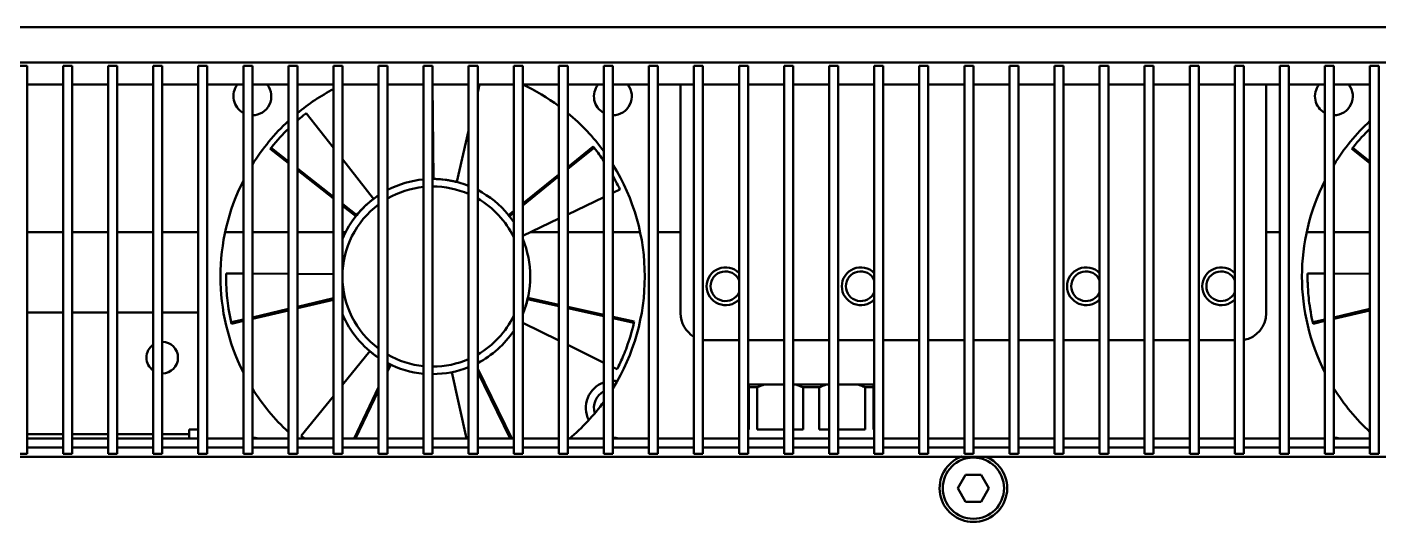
# Model space of a CAD drawing. Header units: millimetres. Extents: x 100 to 5488, y 100 to 4218.
# Drawn here: x 4303 to 4453, y 2043.9 to 2098.9 of the extents above; entities that cross this region are included whole.
import ezdxf

# ---------------------------------------------------------------- set-up
doc = ezdxf.new("R2010")
doc.units = ezdxf.units.MM
doc.header["$LTSCALE"] = 20
doc.layers.add('Visible (ANSI)', color=7, linetype='Continuous', lineweight=50)

msp = doc.modelspace()

# ---------------------------------------------------------------- linework, layer by layer
at = {"layer": 'Visible (ANSI)'}
for p, q in [((3932.002, 2098.881), (4884.002, 2098.881)), ((4883.702, 2094.931), (3932.302, 2094.931)), ((4303.002, 2094.562), (4302.002, 2094.562)), ((4303.002, 2094.562), (4303.002, 2094.556)), ((4303.002, 2094.556), (4303.002, 2088.969)), ((4307.002, 2094.556), (4307.002, 2094.562)), ((4308.002, 2094.562), (4307.002, 2094.562)), ((4307.002, 2088.969), (4307.002, 2094.556)), ((4308.002, 2094.562), (4308.002, 2094.556)), ((4308.002, 2094.556), (4308.002, 2088.969)), ((4312.002, 2094.556), (4312.002, 2094.562)), ((4313.002, 2094.562), (4312.002, 2094.562)), ((4312.002, 2088.969), (4312.002, 2094.556)), ((4313.002, 2094.562), (4313.002, 2094.556)), ((4313.002, 2094.556), (4313.002, 2088.969)), ((4317.002, 2094.556), (4317.002, 2094.562)), ((4318.002, 2094.562), (4317.002, 2094.562)), ((4317.002, 2088.969), (4317.002, 2094.556)), ((4318.002, 2094.562), (4318.002, 2094.556)), ((4318.002, 2094.556), (4318.002, 2088.969)), ((4322.002, 2094.556), (4322.002, 2094.562)), ((4323.002, 2094.562), (4322.002, 2094.562)), ((4322.002, 2088.969), (4322.002, 2094.556)), ((4323.002, 2094.562), (4323.002, 2094.556)), ((4323.002, 2094.556), (4323.002, 2088.969)), ((4327.002, 2094.556), (4327.002, 2094.562)), ((4328.002, 2094.562), (4327.002, 2094.562)), ((4327.002, 2088.969), (4327.002, 2094.556)), ((4328.002, 2094.562), (4328.002, 2094.556)), ((4328.002, 2094.556), (4328.002, 2088.969)), ((4332.002, 2094.556), (4332.002, 2094.562)), ((4333.002, 2094.562), (4332.002, 2094.562)), ((4332.002, 2088.969), (4332.002, 2094.556)), ((4333.002, 2094.562), (4333.002, 2094.556)), ((4333.002, 2094.556), (4333.002, 2088.969)), ((4337.002, 2094.556), (4337.002, 2094.562)), ((4338.002, 2094.562), (4337.002, 2094.562)), ((4337.002, 2088.969), (4337.002, 2094.556)), ((4338.002, 2094.562), (4338.002, 2094.556)), ((4338.002, 2094.556), (4338.002, 2088.969)), ((4342.002, 2094.556), (4342.002, 2094.562)), ((4343.002, 2094.562), (4342.002, 2094.562)), ((4342.002, 2088.969), (4342.002, 2094.556)), ((4343.002, 2094.562), (4343.002, 2094.556)), ((4343.002, 2094.556), (4343.002, 2088.969)), ((4347.002, 2094.556), (4347.002, 2094.562)), ((4348.002, 2094.562), (4347.002, 2094.562)), ((4347.002, 2088.969), (4347.002, 2094.556)), ((4348.002, 2094.562), (4348.002, 2094.556)), ((4348.002, 2094.556), (4348.002, 2088.969)), ((4352.002, 2094.556), (4352.002, 2094.562)), ((4353.002, 2094.562), (4352.002, 2094.562)), ((4352.002, 2088.969), (4352.002, 2094.556)), ((4353.002, 2094.562), (4353.002, 2094.556)), ((4353.002, 2094.556), (4353.002, 2088.969)), ((4357.002, 2094.556), (4357.002, 2094.562)), ((4358.002, 2094.562), (4357.002, 2094.562)), ((4357.002, 2088.969), (4357.002, 2094.556)), ((4358.002, 2094.562), (4358.002, 2094.556)), ((4358.002, 2094.556), (4358.002, 2088.969)), ((4362.002, 2094.556), (4362.002, 2094.562)), ((4363.002, 2094.562), (4362.002, 2094.562)), ((4362.002, 2088.969), (4362.002, 2094.556)), ((4363.002, 2094.562), (4363.002, 2094.556)), ((4363.002, 2094.556), (4363.002, 2088.969)), ((4367.002, 2094.556), (4367.002, 2094.562)), ((4368.002, 2094.562), (4367.002, 2094.562)), ((4367.002, 2088.969), (4367.002, 2094.556)), ((4368.002, 2094.562), (4368.002, 2094.556)), ((4368.002, 2094.556), (4368.002, 2088.969)), ((4372.002, 2094.556), (4372.002, 2094.562)), ((4373.002, 2094.562), (4372.002, 2094.562)), ((4372.002, 2088.969), (4372.002, 2094.556)), ((4373.002, 2094.562), (4373.002, 2094.556)), ((4373.002, 2094.556), (4373.002, 2088.969)), ((4377.002, 2094.556), (4377.002, 2094.562)), ((4378.002, 2094.562), (4377.002, 2094.562)), ((4377.002, 2088.969), (4377.002, 2094.556)), ((4378.002, 2094.562), (4378.002, 2094.556)), ((4378.002, 2094.556), (4378.002, 2088.969)), ((4382.002, 2094.556), (4382.002, 2094.562)), ((4383.002, 2094.562), (4382.002, 2094.562)), ((4382.002, 2088.969), (4382.002, 2094.556)), ((4383.002, 2094.562), (4383.002, 2094.556)), ((4383.002, 2094.556), (4383.002, 2088.969)), ((4387.002, 2094.556), (4387.002, 2094.562)), ((4388.002, 2094.562), (4387.002, 2094.562)), ((4387.002, 2088.969), (4387.002, 2094.556)), ((4388.002, 2094.562), (4388.002, 2094.556)), ((4388.002, 2094.556), (4388.002, 2088.969)), ((4392.002, 2094.556), (4392.002, 2094.562)), ((4393.002, 2094.562), (4392.002, 2094.562)), ((4392.002, 2088.969), (4392.002, 2094.556)), ((4393.002, 2094.562), (4393.002, 2094.556)), ((4393.002, 2094.556), (4393.002, 2088.969)), ((4397.002, 2094.556), (4397.002, 2094.562)), ((4398.002, 2094.562), (4397.002, 2094.562)), ((4397.002, 2088.969), (4397.002, 2094.556)), ((4398.002, 2094.562), (4398.002, 2094.556)), ((4398.002, 2094.556), (4398.002, 2088.969)), ((4402.002, 2094.556), (4402.002, 2094.562)), ((4403.002, 2094.562), (4402.002, 2094.562)), ((4402.002, 2088.969), (4402.002, 2094.556)), ((4403.002, 2094.562), (4403.002, 2094.556)), ((4403.002, 2094.556), (4403.002, 2088.969)), ((4407.002, 2094.556), (4407.002, 2094.562)), ((4408.002, 2094.562), (4407.002, 2094.562)), ((4407.002, 2088.969), (4407.002, 2094.556)), ((4408.002, 2094.562), (4408.002, 2094.556)), ((4408.002, 2094.556), (4408.002, 2088.969)), ((4412.002, 2094.556), (4412.002, 2094.562)), ((4413.002, 2094.562), (4412.002, 2094.562)), ((4412.002, 2088.969), (4412.002, 2094.556)), ((4413.002, 2094.562), (4413.002, 2094.556)), ((4413.002, 2094.556), (4413.002, 2088.969)), ((4417.002, 2094.556), (4417.002, 2094.562)), ((4418.002, 2094.562), (4417.002, 2094.562)), ((4417.002, 2088.969), (4417.002, 2094.556)), ((4418.002, 2094.562), (4418.002, 2094.556)), ((4418.002, 2094.556), (4418.002, 2088.969)), ((4422.002, 2094.556), (4422.002, 2094.562)), ((4423.002, 2094.562), (4422.002, 2094.562)), ((4422.002, 2088.969), (4422.002, 2094.556)), ((4423.002, 2094.562), (4423.002, 2094.556)), ((4423.002, 2094.556), (4423.002, 2088.969)), ((4427.002, 2094.556), (4427.002, 2094.562)), ((4428.002, 2094.562), (4427.002, 2094.562)), ((4427.002, 2088.969), (4427.002, 2094.556)), ((4428.002, 2094.562), (4428.002, 2094.556)), ((4428.002, 2094.556), (4428.002, 2088.969)), ((4432.002, 2094.556), (4432.002, 2094.562)), ((4433.002, 2094.562), (4432.002, 2094.562)), ((4432.002, 2088.969), (4432.002, 2094.556)), ((4433.002, 2094.562), (4433.002, 2094.556)), ((4433.002, 2094.556), (4433.002, 2088.969)), ((4437.002, 2094.556), (4437.002, 2094.562)), ((4438.002, 2094.562), (4437.002, 2094.562)), ((4437.002, 2088.969), (4437.002, 2094.556)), ((4438.002, 2094.562), (4438.002, 2094.556)), ((4438.002, 2094.556), (4438.002, 2088.969)), ((4442.002, 2094.556), (4442.002, 2094.562)), ((4443.002, 2094.562), (4442.002, 2094.562)), ((4442.002, 2088.969), (4442.002, 2094.556)), ((4443.002, 2094.562), (4443.002, 2094.556)), ((4443.002, 2094.556), (4443.002, 2088.969)), ((4447.002, 2094.556), (4447.002, 2094.562)), ((4448.002, 2094.562), (4447.002, 2094.562)), ((4447.002, 2088.969), (4447.002, 2094.556)), ((4448.002, 2094.562), (4448.002, 2094.556)), ((4448.002, 2094.556), (4448.002, 2088.969)), ((4452.002, 2094.556), (4452.002, 2094.562)), ((4453.002, 2094.562), (4452.002, 2094.562)), ((4452.002, 2088.969), (4452.002, 2094.556)), ((4453.002, 2094.562), (4453.002, 2094.556)), ((4453.002, 2094.556), (4453.002, 2088.969)), ((4303.002, 2092.486), (4307.002, 2092.486)), ((4308.002, 2092.486), (4312.002, 2092.486)), ((4313.002, 2092.486), (4317.002, 2092.486)), ((4318.002, 2092.486), (4322.002, 2092.486)), ((4323.002, 2092.486), (4327.002, 2092.486)), ((4328.002, 2092.486), (4332.002, 2092.486)), ((4333.002, 2092.486), (4337.002, 2092.486)), ((4338.002, 2092.486), (4342.002, 2092.486)), ((4343.002, 2092.486), (4347.002, 2092.486)), ((4348.002, 2092.486), (4352.002, 2092.486)), ((4348.083, 2082.015), (4348.008, 2092.486)), ((4353.199, 2092.486), (4353.002, 2091.646)), ((4353.002, 2092.486), (4357.002, 2092.486)), ((4358.002, 2092.486), (4362.002, 2092.486)), ((4363.002, 2092.486), (4367.002, 2092.486)), ((4368.002, 2092.486), (4372.002, 2092.486)), ((4373.002, 2092.486), (4377.002, 2092.486)), ((4375.502, 2092.486), (4375.502, 2078.37)), ((4378.002, 2092.486), (4382.002, 2092.486)), ((4383.002, 2092.486), (4387.002, 2092.486)), ((4388.002, 2092.486), (4392.002, 2092.486)), ((4393.002, 2092.486), (4397.002, 2092.486)), ((4398.002, 2092.486), (4402.002, 2092.486)), ((4403.002, 2092.486), (4407.002, 2092.486)), ((4408.002, 2092.486), (4412.002, 2092.486)), ((4413.002, 2092.486), (4417.002, 2092.486)), ((4418.002, 2092.486), (4422.002, 2092.486)), ((4423.002, 2092.486), (4427.002, 2092.486)), ((4428.002, 2092.486), (4432.002, 2092.486)), ((4433.002, 2092.486), (4437.002, 2092.486)), ((4438.002, 2092.486), (4442.002, 2092.486)), ((4440.502, 2078.37), (4440.502, 2092.486)), ((4443.002, 2092.486), (4447.002, 2092.486)), ((4448.002, 2092.486), (4452.002, 2092.486)), ((4303.002, 2051.716), (4303.002, 2088.969)), ((4307.002, 2088.969), (4307.002, 2051.716)), ((4308.002, 2051.716), (4308.002, 2088.969)), ((4312.002, 2088.969), (4312.002, 2051.716)), ((4313.002, 2051.716), (4313.002, 2088.969)), ((4317.002, 2088.969), (4317.002, 2051.716)), ((4318.002, 2051.716), (4318.002, 2088.969)), ((4322.002, 2088.969), (4322.002, 2051.716)), ((4323.002, 2051.716), (4323.002, 2088.969)), ((4327.002, 2088.969), (4327.002, 2051.716)), ((4328.002, 2051.716), (4328.002, 2088.969)), ((4332.002, 2088.969), (4332.002, 2051.716)), ((4333.002, 2051.716), (4333.002, 2088.969)), ((4333.748, 2089.126), (4333.757, 2089.133)), ((4333.749, 2089.126), (4333.757, 2089.133)), ((4333.982, 2089.31), (4337.002, 2085.477)), ((4337.002, 2088.969), (4337.002, 2051.716)), ((4338.002, 2051.716), (4338.002, 2088.969)), ((4342.002, 2088.969), (4342.002, 2051.716)), ((4343.002, 2051.716), (4343.002, 2088.969)), ((4347.002, 2088.969), (4347.002, 2051.716)), ((4348.002, 2051.716), (4348.002, 2088.969)), ((4352.002, 2088.969), (4352.002, 2051.716)), ((4353.002, 2051.716), (4353.002, 2088.969)), ((4357.002, 2088.969), (4357.002, 2051.716)), ((4358.002, 2051.716), (4358.002, 2088.969)), ((4362.002, 2088.969), (4362.002, 2051.716)), ((4363.002, 2051.716), (4363.002, 2088.969)), ((4367.002, 2088.969), (4367.002, 2051.716)), ((4368.002, 2051.716), (4368.002, 2088.969)), ((4372.002, 2088.969), (4372.002, 2051.716)), ((4373.002, 2051.716), (4373.002, 2088.969)), ((4377.002, 2088.969), (4377.002, 2051.716)), ((4378.002, 2051.716), (4378.002, 2088.969)), ((4382.002, 2088.969), (4382.002, 2051.716)), ((4383.002, 2051.716), (4383.002, 2088.969)), ((4387.002, 2088.969), (4387.002, 2051.716)), ((4388.002, 2051.716), (4388.002, 2088.969)), ((4392.002, 2088.969), (4392.002, 2051.716)), ((4393.002, 2051.716), (4393.002, 2088.969)), ((4397.002, 2088.969), (4397.002, 2051.716)), ((4398.002, 2051.716), (4398.002, 2088.969)), ((4402.002, 2088.969), (4402.002, 2051.716)), ((4403.002, 2051.716), (4403.002, 2088.969)), ((4407.002, 2088.969), (4407.002, 2051.716)), ((4408.002, 2051.716), (4408.002, 2088.969)), ((4412.002, 2088.969), (4412.002, 2051.716)), ((4413.002, 2051.716), (4413.002, 2088.969)), ((4417.002, 2088.969), (4417.002, 2051.716)), ((4418.002, 2051.716), (4418.002, 2088.969)), ((4422.002, 2088.969), (4422.002, 2051.716)), ((4423.002, 2051.716), (4423.002, 2088.969)), ((4427.002, 2088.969), (4427.002, 2051.716)), ((4428.002, 2051.716), (4428.002, 2088.969)), ((4432.002, 2088.969), (4432.002, 2051.716)), ((4433.002, 2051.716), (4433.002, 2088.969)), ((4437.002, 2088.969), (4437.002, 2051.716)), ((4438.002, 2051.716), (4438.002, 2088.969)), ((4442.002, 2088.969), (4442.002, 2051.716)), ((4443.002, 2051.716), (4443.002, 2088.969)), ((4447.002, 2088.969), (4447.002, 2051.716)), ((4448.002, 2051.716), (4448.002, 2088.969)), ((4452.002, 2088.969), (4452.002, 2051.716)), ((4453.002, 2051.716), (4453.002, 2088.969)), ((4352.002, 2087.37), (4350.672, 2081.682)), ((4330.088, 2085.473), (4329.99, 2085.349)), ((4329.99, 2085.349), (4332.002, 2083.766)), ((4332.002, 2083.968), (4330.088, 2085.473)), ((4365.809, 2085.606), (4363.002, 2083.333)), ((4363.002, 2083.129), (4365.909, 2085.483)), ((4365.909, 2085.483), (4365.809, 2085.606)), ((4450.088, 2085.473), (4449.99, 2085.349)), ((4449.99, 2085.349), (4452.002, 2083.766)), ((4452.002, 2083.968), (4450.088, 2085.473)), ((4338.002, 2084.208), (4341.461, 2079.819)), ((4337.002, 2080.035), (4333.002, 2083.181)), ((4333.002, 2082.98), (4337.002, 2079.833)), ((4348.002, 2082.014), (4348.083, 2082.015)), ((4362.002, 2082.523), (4358.002, 2079.282)), ((4358.002, 2079.078), (4362.002, 2082.319)), ((4368.787, 2080.836), (4368.002, 2080.463)), ((4368.659, 2081.106), (4368.665, 2081.095)), ((4368.66, 2081.104), (4368.665, 2081.095)), ((4339.586, 2078.003), (4338.002, 2079.248)), ((4338.002, 2079.047), (4339.488, 2077.878)), ((4367.002, 2079.987), (4363.002, 2078.085)), ((4339.488, 2077.878), (4339.586, 2078.003)), ((4357.002, 2078.472), (4356.42, 2078)), ((4356.42, 2078), (4356.52, 2077.877)), ((4356.52, 2077.877), (4357.002, 2078.268)), ((4362.002, 2077.609), (4358.002, 2075.706)), ((4375.502, 2076.602), (4375.502, 2078.37)), ((4440.502, 2078.37), (4440.502, 2076.602)), ((4303.002, 2076.102), (4307.002, 2076.102)), ((4308.002, 2076.102), (4312.002, 2076.102)), ((4313.002, 2076.102), (4317.002, 2076.102)), ((4318.002, 2076.102), (4322.002, 2076.102)), ((4324.981, 2076.102), (4327.002, 2076.102)), ((4328.002, 2076.102), (4332.002, 2076.102)), ((4333.002, 2076.102), (4337.002, 2076.102)), ((4338.002, 2076.102), (4338.351, 2076.102)), ((4358.834, 2076.102), (4362.002, 2076.102)), ((4363.002, 2076.102), (4367.002, 2076.102)), ((4368.002, 2076.102), (4371.024, 2076.102)), ((4373.002, 2076.102), (4375.502, 2076.102)), ((4375.502, 2076.602), (4375.502, 2067.102)), ((4440.502, 2067.102), (4440.502, 2076.602)), ((4440.502, 2076.102), (4442.002, 2076.102)), ((4444.981, 2076.102), (4447.002, 2076.102)), ((4448.002, 2076.102), (4452.002, 2076.102)), ((4325.087, 2071.534), (4327.002, 2071.522)), ((4328.002, 2071.516), (4332.002, 2071.49)), ((4445.087, 2071.534), (4447.002, 2071.522)), ((4448.002, 2071.516), (4452.002, 2071.49)), ((4325.085, 2071.237), (4325.085, 2071.248)), ((4325.085, 2071.236), (4325.085, 2071.247)), ((4333.002, 2071.484), (4337.002, 2071.459)), ((4445.085, 2071.237), (4445.085, 2071.248)), ((4445.085, 2071.236), (4445.085, 2071.247)), ((4337.002, 2068.761), (4333.002, 2067.822)), ((4333.002, 2067.659), (4337.002, 2068.598)), ((4358.575, 2068.82), (4358.541, 2068.665)), ((4358.541, 2068.665), (4362.002, 2067.892)), ((4362.002, 2068.054), (4358.575, 2068.82)), ((4303.002, 2067.181), (4307.002, 2067.181)), ((4308.002, 2067.181), (4312.002, 2067.181)), ((4313.002, 2067.181), (4317.002, 2067.181)), ((4318.002, 2067.181), (4322.002, 2067.181)), ((4332.002, 2067.587), (4328.002, 2066.648)), ((4328.002, 2066.485), (4332.002, 2067.425)), ((4367.002, 2066.938), (4363.002, 2067.831)), ((4363.002, 2067.669), (4367.002, 2066.776)), ((4452.002, 2067.587), (4448.002, 2066.648)), ((4448.002, 2066.485), (4452.002, 2067.425)), ((4327.002, 2066.413), (4325.656, 2066.097)), ((4325.656, 2066.097), (4325.692, 2065.943)), ((4325.692, 2065.943), (4327.002, 2066.251)), ((4362.002, 2064.071), (4358.002, 2066.036)), ((4370.368, 2066.186), (4368.002, 2066.715)), ((4368.002, 2066.552), (4370.334, 2066.032)), ((4370.334, 2066.032), (4370.368, 2066.186)), ((4447.002, 2066.413), (4445.656, 2066.097)), ((4445.656, 2066.097), (4445.692, 2065.943)), ((4445.692, 2065.943), (4447.002, 2066.251)), ((4378.502, 2064.102), (4382.002, 2064.102)), ((4383.002, 2064.102), (4387.002, 2064.102)), ((4388.002, 2064.102), (4392.002, 2064.102)), ((4393.002, 2064.102), (4397.002, 2064.102)), ((4398.002, 2064.102), (4402.002, 2064.102)), ((4403.002, 2064.102), (4407.002, 2064.102)), ((4408.002, 2064.102), (4412.002, 2064.102)), ((4413.002, 2064.102), (4417.002, 2064.102)), ((4418.002, 2064.102), (4422.002, 2064.102)), ((4423.002, 2064.102), (4427.002, 2064.102)), ((4428.002, 2064.102), (4432.002, 2064.102)), ((4433.002, 2064.102), (4437.002, 2064.102)), ((4338.002, 2059.147), (4341.028, 2062.888)), ((4367.002, 2061.615), (4363.002, 2063.58)), ((4343.215, 2061.462), (4343.002, 2061.014)), ((4343.002, 2060.645), (4343.358, 2061.394)), ((4343.358, 2061.394), (4343.215, 2061.462)), ((4368.48, 2060.889), (4368.002, 2061.124)), ((4368.611, 2061.156), (4368.606, 2061.146)), ((4368.612, 2061.157), (4368.607, 2061.146)), ((4351.759, 2053.181), (4350.132, 2060.559)), ((4356.786, 2053.181), (4353.002, 2060.935)), ((4353.002, 2060.574), (4356.61, 2053.181)), ((4342.002, 2058.907), (4339.285, 2053.181)), ((4339.46, 2053.181), (4342.002, 2058.538)), ((4383.102, 2059.181), (4384.771, 2059.181)), ((4383.102, 2054.181), (4383.102, 2058.881)), ((4383.102, 2058.881), (4384.007, 2058.881)), ((4384.007, 2058.881), (4384.007, 2054.181)), ((4387.002, 2059.181), (4384.771, 2059.181)), ((4388.334, 2059.181), (4388.002, 2059.181)), ((4388.334, 2059.181), (4391.671, 2059.181)), ((4389.098, 2054.181), (4389.098, 2058.881)), ((4389.098, 2058.881), (4390.907, 2058.881)), ((4390.907, 2058.881), (4390.907, 2054.181)), ((4392.002, 2059.181), (4391.671, 2059.181)), ((4395.234, 2059.181), (4393.002, 2059.181)), ((4395.234, 2059.181), (4396.902, 2059.181)), ((4395.998, 2054.181), (4395.998, 2058.881)), ((4395.998, 2058.881), (4396.902, 2058.881)), ((4396.902, 2058.881), (4396.902, 2059.181)), ((4396.902, 2058.881), (4396.902, 2054.181)), ((4333.43, 2053.493), (4337.002, 2057.91)), ((4303.002, 2053.681), (4307.002, 2053.681)), ((4308.002, 2053.681), (4312.002, 2053.681)), ((4313.002, 2053.681), (4317.002, 2053.681)), ((4318.002, 2053.681), (4319.002, 2053.681)), ((4319.002, 2053.681), (4321.002, 2053.681)), ((4321.002, 2054.181), (4322.002, 2054.181)), ((4321.002, 2054.181), (4321.002, 2053.681)), ((4321.002, 2053.681), (4321.002, 2053.181)), ((4383.002, 2054.181), (4383.102, 2054.181)), ((4384.007, 2054.181), (4387.002, 2054.181)), ((4388.002, 2054.181), (4389.098, 2054.181)), ((4390.907, 2054.181), (4392.002, 2054.181)), ((4393.002, 2054.181), (4395.998, 2054.181)), ((4396.902, 2054.181), (4397.002, 2054.181)), ((4303.002, 2053.181), (4307.002, 2053.181)), ((4303.002, 2052.181), (4307.002, 2052.181)), ((4308.002, 2053.181), (4312.002, 2053.181)), ((4308.002, 2052.181), (4312.002, 2052.181)), ((4313.002, 2053.181), (4317.002, 2053.181)), ((4313.002, 2052.181), (4317.002, 2052.181)), ((4318.002, 2053.181), (4322.002, 2053.181)), ((4318.002, 2052.181), (4322.002, 2052.181)), ((4323.002, 2053.181), (4327.002, 2053.181)), ((4323.002, 2052.181), (4327.002, 2052.181)), ((4328.002, 2053.181), (4332.002, 2053.181)), ((4328.002, 2052.181), (4332.002, 2052.181)), ((4333.002, 2053.181), (4337.002, 2053.181)), ((4333.002, 2052.181), (4337.002, 2052.181)), ((4333.661, 2053.305), (4333.652, 2053.312)), ((4333.662, 2053.305), (4333.653, 2053.312)), ((4338.002, 2053.181), (4342.002, 2053.181)), ((4338.002, 2052.181), (4342.002, 2052.181)), ((4343.002, 2053.181), (4347.002, 2053.181)), ((4343.002, 2052.181), (4347.002, 2052.181)), ((4348.002, 2053.181), (4352.002, 2053.181)), ((4348.002, 2052.181), (4352.002, 2052.181)), ((4353.002, 2053.181), (4357.002, 2053.181)), ((4353.002, 2052.181), (4357.002, 2052.181)), ((4358.002, 2053.181), (4362.002, 2053.181)), ((4358.002, 2052.181), (4362.002, 2052.181)), ((4363.002, 2053.181), (4367.002, 2053.181)), ((4363.002, 2052.181), (4367.002, 2052.181)), ((4368.002, 2053.181), (4372.002, 2053.181)), ((4368.002, 2052.181), (4372.002, 2052.181)), ((4373.002, 2053.181), (4377.002, 2053.181)), ((4373.002, 2052.181), (4377.002, 2052.181)), ((4378.002, 2053.181), (4382.002, 2053.181)), ((4378.002, 2052.181), (4382.002, 2052.181)), ((4383.002, 2053.181), (4387.002, 2053.181)), ((4383.002, 2052.181), (4387.002, 2052.181)), ((4388.002, 2053.181), (4392.002, 2053.181)), ((4388.002, 2052.181), (4392.002, 2052.181)), ((4393.002, 2053.181), (4397.002, 2053.181)), ((4393.002, 2052.181), (4397.002, 2052.181)), ((4398.002, 2053.181), (4402.002, 2053.181)), ((4398.002, 2052.181), (4402.002, 2052.181)), ((4403.002, 2053.181), (4407.002, 2053.181)), ((4403.002, 2052.181), (4407.002, 2052.181)), ((4408.002, 2053.181), (4412.002, 2053.181)), ((4408.002, 2052.181), (4412.002, 2052.181)), ((4413.002, 2053.181), (4417.002, 2053.181)), ((4413.002, 2052.181), (4417.002, 2052.181)), ((4418.002, 2053.181), (4422.002, 2053.181)), ((4418.002, 2052.181), (4422.002, 2052.181)), ((4423.002, 2053.181), (4427.002, 2053.181)), ((4423.002, 2052.181), (4427.002, 2052.181)), ((4428.002, 2053.181), (4432.002, 2053.181)), ((4428.002, 2052.181), (4432.002, 2052.181)), ((4433.002, 2053.181), (4437.002, 2053.181)), ((4433.002, 2052.181), (4437.002, 2052.181)), ((4438.002, 2053.181), (4442.002, 2053.181)), ((4438.002, 2052.181), (4442.002, 2052.181)), ((4443.002, 2053.181), (4447.002, 2053.181)), ((4443.002, 2052.181), (4447.002, 2052.181)), ((4448.002, 2053.181), (4452.002, 2053.181)), ((4448.002, 2052.181), (4452.002, 2052.181)), ((4406.656, 2051.181), (4244.349, 2051.181)), ((4303.002, 2051.481), (4302.002, 2051.481)), ((4303.002, 2051.716), (4303.002, 2051.481)), ((4307.002, 2051.481), (4307.002, 2051.716)), ((4308.002, 2051.481), (4307.002, 2051.481)), ((4308.002, 2051.716), (4308.002, 2051.481)), ((4312.002, 2051.481), (4312.002, 2051.716)), ((4313.002, 2051.481), (4312.002, 2051.481)), ((4313.002, 2051.716), (4313.002, 2051.481)), ((4317.002, 2051.481), (4317.002, 2051.716)), ((4318.002, 2051.481), (4317.002, 2051.481)), ((4318.002, 2051.716), (4318.002, 2051.481)), ((4322.002, 2051.481), (4322.002, 2051.716)), ((4323.002, 2051.481), (4322.002, 2051.481)), ((4323.002, 2051.716), (4323.002, 2051.481)), ((4327.002, 2051.481), (4327.002, 2051.716)), ((4328.002, 2051.481), (4327.002, 2051.481)), ((4328.002, 2051.716), (4328.002, 2051.481)), ((4332.002, 2051.481), (4332.002, 2051.716)), ((4333.002, 2051.481), (4332.002, 2051.481)), ((4333.002, 2051.716), (4333.002, 2051.481)), ((4337.002, 2051.481), (4337.002, 2051.716)), ((4338.002, 2051.481), (4337.002, 2051.481)), ((4338.002, 2051.716), (4338.002, 2051.481)), ((4342.002, 2051.481), (4342.002, 2051.716)), ((4343.002, 2051.481), (4342.002, 2051.481)), ((4343.002, 2051.716), (4343.002, 2051.481)), ((4347.002, 2051.481), (4347.002, 2051.716)), ((4348.002, 2051.481), (4347.002, 2051.481)), ((4348.002, 2051.716), (4348.002, 2051.481)), ((4352.002, 2051.481), (4352.002, 2051.716)), ((4353.002, 2051.481), (4352.002, 2051.481)), ((4353.002, 2051.716), (4353.002, 2051.481)), ((4357.002, 2051.481), (4357.002, 2051.716)), ((4358.002, 2051.481), (4357.002, 2051.481)), ((4358.002, 2051.716), (4358.002, 2051.481)), ((4362.002, 2051.481), (4362.002, 2051.716)), ((4363.002, 2051.481), (4362.002, 2051.481)), ((4363.002, 2051.716), (4363.002, 2051.481)), ((4367.002, 2051.481), (4367.002, 2051.716)), ((4368.002, 2051.481), (4367.002, 2051.481)), ((4368.002, 2051.716), (4368.002, 2051.481)), ((4372.002, 2051.481), (4372.002, 2051.716)), ((4373.002, 2051.481), (4372.002, 2051.481)), ((4373.002, 2051.716), (4373.002, 2051.481)), ((4377.002, 2051.481), (4377.002, 2051.716)), ((4378.002, 2051.481), (4377.002, 2051.481)), ((4378.002, 2051.716), (4378.002, 2051.481)), ((4382.002, 2051.481), (4382.002, 2051.716)), ((4383.002, 2051.481), (4382.002, 2051.481)), ((4383.002, 2051.716), (4383.002, 2051.481)), ((4387.002, 2051.481), (4387.002, 2051.716)), ((4388.002, 2051.481), (4387.002, 2051.481)), ((4388.002, 2051.716), (4388.002, 2051.481)), ((4392.002, 2051.481), (4392.002, 2051.716)), ((4393.002, 2051.481), (4392.002, 2051.481)), ((4393.002, 2051.716), (4393.002, 2051.481)), ((4397.002, 2051.481), (4397.002, 2051.716)), ((4398.002, 2051.481), (4397.002, 2051.481)), ((4398.002, 2051.716), (4398.002, 2051.481)), ((4402.002, 2051.481), (4402.002, 2051.716)), ((4403.002, 2051.481), (4402.002, 2051.481)), ((4403.002, 2051.716), (4403.002, 2051.481)), ((4409.335, 2051.181), (4406.67, 2051.181)), ((4407.002, 2051.481), (4407.002, 2051.716)), ((4408.002, 2051.481), (4407.002, 2051.481)), ((4408.002, 2051.716), (4408.002, 2051.481)), ((4571.656, 2051.181), (4409.349, 2051.181)), ((4412.002, 2051.481), (4412.002, 2051.716)), ((4413.002, 2051.481), (4412.002, 2051.481)), ((4413.002, 2051.716), (4413.002, 2051.481)), ((4417.002, 2051.481), (4417.002, 2051.716)), ((4418.002, 2051.481), (4417.002, 2051.481)), ((4418.002, 2051.716), (4418.002, 2051.481)), ((4422.002, 2051.481), (4422.002, 2051.716)), ((4423.002, 2051.481), (4422.002, 2051.481)), ((4423.002, 2051.716), (4423.002, 2051.481)), ((4427.002, 2051.481), (4427.002, 2051.716)), ((4428.002, 2051.481), (4427.002, 2051.481)), ((4428.002, 2051.716), (4428.002, 2051.481)), ((4432.002, 2051.481), (4432.002, 2051.716)), ((4433.002, 2051.481), (4432.002, 2051.481)), ((4433.002, 2051.716), (4433.002, 2051.481)), ((4437.002, 2051.481), (4437.002, 2051.716)), ((4438.002, 2051.481), (4437.002, 2051.481)), ((4438.002, 2051.716), (4438.002, 2051.481)), ((4442.002, 2051.481), (4442.002, 2051.716)), ((4443.002, 2051.481), (4442.002, 2051.481)), ((4443.002, 2051.716), (4443.002, 2051.481)), ((4447.002, 2051.481), (4447.002, 2051.716)), ((4448.002, 2051.481), (4447.002, 2051.481)), ((4448.002, 2051.716), (4448.002, 2051.481)), ((4452.002, 2051.481), (4452.002, 2051.716)), ((4453.002, 2051.481), (4452.002, 2051.481)), ((4453.002, 2051.716), (4453.002, 2051.481)), ((4407.136, 2049.181), (4406.27, 2047.681)), ((4407.136, 2049.181), (4408.869, 2049.181)), ((4409.735, 2047.681), (4408.869, 2049.181)), ((4406.27, 2047.681), (4407.136, 2046.181)), ((4408.869, 2046.181), (4409.735, 2047.681)), ((4408.869, 2046.181), (4407.136, 2046.181))]:
    msp.add_line(p, q, dxfattribs=at)
msp.add_circle((4408.002, 2047.681), 3.4, dxfattribs=at)
for centre, radius, start, end in [((4328.002, 2091.181), 2.1, 141.56992, 241.56311), ((4328.002, 2091.181), 2.1, 270, 38.43008), ((4348.002, 2071.181), 23.542, 117.85637, 129.58098), ((4348.002, 2071.181), 23.542, 53.50945, 64.82366), ((4368.002, 2091.181), 2.1, 141.56992, 241.56311), ((4368.002, 2091.181), 2.1, 270, 38.43008), ((4448.002, 2091.181), 2.1, 141.56992, 241.56311), ((4448.002, 2091.181), 2.1, 270, 38.43008), ((4348.002, 2071.181), 23.542, 132.81599, 148.16358), ((4348.002, 2071.181), 23.542, 36.18842, 50.41902), ((4468.002, 2071.181), 23.542, 132.81599, 148.16358), ((4348.002, 2071.181), 23.542, 328.16358, 31.83642), ((4348.002, 2071.181), 10.833, 68.33182, 90), ((4348.002, 2071.181), 23.542, 153.13014, 206.86986), ((4348.002, 2071.181), 10.833, 95.29638, 117.48643), ((4348.002, 2071.181), 10, 95.73917, 120), ((4348.002, 2071.181), 10, 66.42182, 90), ((4348.002, 2071.181), 10.833, 39.01182, 62.51357), ((4468.002, 2071.181), 23.542, 153.13014, 206.86986), ((4348.002, 2071.181), 10.833, 123.63128, 157.38014), ((4348.002, 2071.181), 10, 126.8699, 233.1301), ((4348.002, 2071.181), 10, 25.84193, 60), ((4348.002, 2071.181), 10.833, 33.82216, 37.56756), ((4348.002, 2071.181), 10.833, 337.38014, 22.61986), ((4380.502, 2070.102), 2.1, 44.41531, 315.58469), ((4380.502, 2070.102), 1.65, 24.61998, 335.38002), ((4395.502, 2070.102), 2.1, 44.41531, 315.58469), ((4395.502, 2070.102), 1.65, 24.61998, 335.38002), ((4420.502, 2070.102), 2.1, 44.41531, 315.58469), ((4420.502, 2070.102), 1.65, 24.61998, 335.38002), ((4435.502, 2070.102), 2.1, 44.41531, 315.58469), ((4435.502, 2070.102), 1.65, 24.61998, 335.38002), ((4348.002, 2071.181), 10.833, 202.61986, 236.36872), ((4378.502, 2067.102), 3, 180, 240), ((4437.502, 2067.102), 3, 279.59407, 0), ((4348.002, 2071.181), 10, 300, 334.15807), ((4348.002, 2071.181), 10.833, 297.48643, 326.17784), ((4378.502, 2067.102), 3, 260.40593, 270), ((4318.002, 2062.181), 1.75, 124.8499, 235.1501), ((4318.002, 2062.181), 1.75, 270, 90), ((4348.002, 2071.181), 10, 240, 264.26083), ((4348.002, 2071.181), 10.833, 242.51357, 264.70362), ((4348.002, 2071.181), 10, 270, 293.57818), ((4348.002, 2071.181), 10.833, 270, 291.66818), ((4368.002, 2056.602), 3, 80.87515, 90), ((4348.002, 2071.181), 23.542, 211.83642, 227.18401), ((4368.002, 2056.602), 3, 109.47122, 206.94457), ((4368.002, 2056.602), 2.1, 118.43689, 196.77953), ((4468.002, 2071.181), 23.542, 211.83642, 227.18401), ((4348.002, 2071.181), 23.542, 310.12842, 323.81158), ((4328.002, 2051.181), 2.1, 72.24721, 90), ((4368.002, 2051.181), 2.1, 72.24721, 90), ((4448.002, 2051.181), 2.1, 72.24721, 90), ((4408.002, 2047.681), 3.75, 111.03947, 68.96053), ((4408.002, 2047.681), 3.75, 110.83583, 111.03947), ((4408.002, 2047.681), 3.75, 68.96053, 69.16417)]:
    msp.add_arc(centre, radius, start, end, dxfattribs=at)
for points, knots in [([(4333.003, 2088.507), (4333.113, 2088.603), (4333.219, 2088.693), (4333.64, 2089.044), (4333.801, 2089.168), (4333.948, 2089.283), (4333.982, 2089.31), (4333.982, 2089.31)], [-0.5323172, -0.5323172, -0.5323172, -0.5323172, -0.47794451, -0.47794451, -0.30056726, -0.30056726, -0.16478553, -0.16478553, -0.16478553, -0.16478553]), ([(4330.088, 2085.473), (4330.78, 2086.34), (4331.421, 2087.019), (4331.979, 2087.566), (4331.991, 2087.577), (4332.002, 2087.588)], [-0.94679546, -0.94679546, -0.94679546, -0.94679546, -0.69262529, -0.69262529, -0.68726312, -0.68726312, -0.68726312, -0.68726312]), ([(4450.088, 2085.473), (4450.78, 2086.34), (4451.421, 2087.019), (4451.979, 2087.566), (4451.991, 2087.577), (4452.002, 2087.588)], [-0.94679546, -0.94679546, -0.94679546, -0.94679546, -0.69262529, -0.69262529, -0.68726312, -0.68726312, -0.68726312, -0.68726312]), ([(4348.083, 2082.015), (4349.061, 2082.008), (4349.878, 2081.862), (4350.497, 2081.726), (4350.644, 2081.689), (4350.672, 2081.682), (4350.673, 2081.682), (4350.672, 2081.682)], [0.000001, 0.000001, 0.000001, 0.000001, 0.45138784, 0.45138784, 0.63060351, 0.63060351, 0.65159155, 0.65159155, 0.65159155, 0.65159155]), ([(4368.003, 2082.371), (4368.282, 2081.872), (4368.441, 2081.551), (4368.657, 2081.113), (4368.73, 2080.957), (4368.78, 2080.852), (4368.787, 2080.836), (4368.787, 2080.836)], [-0.73509512, -0.73509512, -0.73509512, -0.73509512, -0.51533377, -0.51533377, -0.28246317, -0.28246317, -0.1835826, -0.1835826, -0.1835826, -0.1835826]), ([(4349.901, 2081.847), (4349.901, 2081.847), (4349.901, 2081.847), (4349.901, 2081.847), (4349.901, 2081.847), (4349.901, 2081.847), (4349.9, 2081.847), (4349.9, 2081.847), (4349.9, 2081.847), (4349.897, 2081.847), (4349.894, 2081.848), (4349.86, 2081.854), (4349.828, 2081.859), (4349.737, 2081.874), (4349.679, 2081.884), (4349.613, 2081.894)], [0, 0, 0, 0, 0.000021658, 0.000021658, 0.000064974, 0.000064974, 0.000151607, 0.000151607, 0.000324872, 0.000324872, 0.002477651, 0.002477651, 0.025444006, 0.025444006, 0.065753444, 0.065753444, 0.065753444, 0.065753444]), ([(4350.465, 2081.731), (4350.465, 2081.731), (4350.465, 2081.731), (4350.488, 2081.725), (4350.425, 2081.742), (4350.225, 2081.784)], [-0.20722124, -0.20722124, -0.20722124, -0.20722124, -0.20592978, -0.20592978, -0.000001, -0.000001, -0.000001, -0.000001]), ([(4350.47, 2081.729), (4350.47, 2081.729), (4350.469, 2081.73), (4350.46, 2081.732), (4350.44, 2081.736), (4350.407, 2081.744), (4350.401, 2081.745), (4350.393, 2081.747), (4350.39, 2081.748), (4350.388, 2081.748), (4350.387, 2081.748), (4350.387, 2081.749), (4350.387, 2081.749), (4350.387, 2081.749)], [0.011185484, 0.011185484, 0.011185484, 0.011185484, 0.020935304, 0.020935304, 0.057571047, 0.057571047, 0.066690136, 0.066690136, 0.070109678, 0.070109678, 0.070750841, 0.070750841, 0.070780896, 0.070780896, 0.070780896, 0.070780896]), ([(4350.672, 2081.682), (4350.648, 2081.688), (4350.623, 2081.694), (4350.588, 2081.702), (4350.575, 2081.705), (4350.554, 2081.71), (4350.544, 2081.712), (4350.527, 2081.716), (4350.52, 2081.718), (4350.502, 2081.722), (4350.492, 2081.724), (4350.476, 2081.728), (4350.469, 2081.73), (4350.46, 2081.732), (4350.457, 2081.732), (4350.454, 2081.733), (4350.454, 2081.733), (4350.454, 2081.733), (4350.454, 2081.733), (4350.453, 2081.733), (4350.453, 2081.733), (4350.453, 2081.733)], [0, 0, 0, 0, 0.007706798, 0.007706798, 0.012223609, 0.012223609, 0.017125714, 0.017125714, 0.0226313, 0.0226313, 0.033575368, 0.033575368, 0.041769648, 0.041769648, 0.044842497, 0.044842497, 0.045130576, 0.045130576, 0.045346635, 0.045346635, 0.045358599, 0.045358599, 0.045358599, 0.045358599]), ([(4339.586, 2078.003), (4339.933, 2078.432), (4340.29, 2078.803), (4340.916, 2079.388), (4341.137, 2079.565), (4341.364, 2079.745), (4341.461, 2079.819), (4341.461, 2079.819), (4341.461, 2079.819), (4341.461, 2079.819)], [0.000001, 0.000001, 0.000001, 0.000001, 0.25482891, 0.25482891, 0.50678915, 0.50678915, 0.67512864, 0.67512864, 0.67891933, 0.67891933, 0.67891933, 0.67891933]), ([(4341.461, 2079.819), (4341.441, 2079.803), (4341.421, 2079.788), (4341.393, 2079.765), (4341.383, 2079.757), (4341.365, 2079.743), (4341.358, 2079.737), (4341.344, 2079.727), (4341.339, 2079.722), (4341.324, 2079.711), (4341.316, 2079.704), (4341.303, 2079.694), (4341.297, 2079.69), (4341.29, 2079.684), (4341.288, 2079.682), (4341.285, 2079.68), (4341.285, 2079.68), (4341.285, 2079.68), (4341.285, 2079.68), (4341.285, 2079.68), (4341.285, 2079.68), (4341.285, 2079.68)], [0, 0, 0, 0, 0.007706797, 0.007706797, 0.012223609, 0.012223609, 0.017125714, 0.017125714, 0.022631299, 0.022631299, 0.033575367, 0.033575367, 0.041769647, 0.041769647, 0.044842495, 0.044842495, 0.045130574, 0.045130574, 0.045346633, 0.045346633, 0.045358597, 0.045358597, 0.045358597, 0.045358597]), ([(4341.285, 2079.68), (4341.289, 2079.683), (4341.297, 2079.689), (4341.298, 2079.69), (4341.298, 2079.69), (4341.298, 2079.69)], [0, 0, 0, 0, 0.073079111, 0.073079111, 0.074042246, 0.074042246, 0.074042246, 0.074042246]), ([(4356.59, 2077.786), (4356.562, 2077.822), (4356.535, 2077.857), (4356.478, 2077.928), (4356.449, 2077.964), (4356.42, 2078)], [-0.027260923, -0.027260923, -0.027260923, -0.027260923, -0.013841096, -0.013841096, -0.000001, -0.000001, -0.000001, -0.000001]), ([(4356.52, 2077.877), (4356.532, 2077.862), (4356.543, 2077.847), (4356.567, 2077.817), (4356.578, 2077.802), (4356.59, 2077.786)], [0.000009544, 0.000009544, 0.000009544, 0.000009544, 0.008790095, 0.008790095, 0.017727069, 0.017727069, 0.017727069, 0.017727069]), ([(4325.656, 2066.097), (4325.414, 2067.163), (4325.284, 2068.072), (4325.141, 2069.462), (4325.104, 2070.122), (4325.081, 2071.089), (4325.085, 2071.292), (4325.087, 2071.486), (4325.087, 2071.534), (4325.087, 2071.534)], [-0.87486875, -0.87486875, -0.87486875, -0.87486875, -0.65677022, -0.65677022, -0.47108116, -0.47108116, -0.30449323, -0.30449323, -0.16328022, -0.16328022, -0.16328022, -0.16328022]), ([(4445.656, 2066.097), (4445.414, 2067.163), (4445.284, 2068.072), (4445.141, 2069.462), (4445.104, 2070.122), (4445.081, 2071.089), (4445.085, 2071.292), (4445.087, 2071.486), (4445.087, 2071.534), (4445.087, 2071.534)], [-0.87486875, -0.87486875, -0.87486875, -0.87486875, -0.65677022, -0.65677022, -0.47108116, -0.47108116, -0.30449323, -0.30449323, -0.16328022, -0.16328022, -0.16328022, -0.16328022]), ([(4358.541, 2068.665), (4358.413, 2068.128), (4358.251, 2067.639), (4358.062, 2067.156), (4358.032, 2067.08), (4358.003, 2067.01)], [0.000001, 0.000001, 0.000001, 0.000001, 0.25497143, 0.25497143, 0.30686024, 0.30686024, 0.30686024, 0.30686024]), ([(4370.334, 2066.032), (4370.086, 2064.958), (4369.804, 2064.076), (4369.325, 2062.755), (4369.069, 2062.142), (4368.668, 2061.262), (4368.58, 2061.093), (4368.5, 2060.93), (4368.48, 2060.889), (4368.48, 2060.889)], [-0.84200199, -0.84200199, -0.84200199, -0.84200199, -0.63531392, -0.63531392, -0.46010232, -0.46010232, -0.30242327, -0.30242327, -0.16409281, -0.16409281, -0.16409281, -0.16409281]), ([(4342.002, 2062.159), (4341.975, 2062.177), (4341.948, 2062.195), (4341.569, 2062.452), (4341.348, 2062.629), (4341.121, 2062.81), (4341.028, 2062.888), (4341.028, 2062.888), (4341.028, 2062.888), (4341.028, 2062.888)], [0.2360128, 0.2360128, 0.2360128, 0.2360128, 0.25486098, 0.25486098, 0.50685666, 0.50685666, 0.67513336, 0.67513336, 0.67889837, 0.67889837, 0.67889837, 0.67889837]), ([(4341.028, 2062.888), (4341.048, 2062.872), (4341.068, 2062.856), (4341.096, 2062.834), (4341.106, 2062.826), (4341.123, 2062.812), (4341.131, 2062.805), (4341.144, 2062.795), (4341.15, 2062.79), (4341.164, 2062.778), (4341.172, 2062.772), (4341.185, 2062.762), (4341.19, 2062.757), (4341.198, 2062.751), (4341.2, 2062.749), (4341.202, 2062.748), (4341.203, 2062.747), (4341.203, 2062.747), (4341.203, 2062.747), (4341.203, 2062.747), (4341.203, 2062.747), (4341.203, 2062.747)], [0, 0, 0, 0, 0.007706797, 0.007706797, 0.012223609, 0.012223609, 0.017125714, 0.017125714, 0.022631299, 0.022631299, 0.033575367, 0.033575367, 0.041769647, 0.041769647, 0.044842495, 0.044842495, 0.045130574, 0.045130574, 0.045346633, 0.045346633, 0.045358597, 0.045358597, 0.045358597, 0.045358597]), ([(4341.203, 2062.747), (4341.199, 2062.751), (4341.191, 2062.757), (4341.19, 2062.758), (4341.19, 2062.758), (4341.19, 2062.758)], [0, 0, 0, 0, 0.073079111, 0.073079111, 0.074042245, 0.074042245, 0.074042245, 0.074042245]), ([(4383.102, 2059.181), (4383.102, 2059.151), (4383.102, 2059.12), (4383.102, 2059.088), (4383.102, 2059.056), (4383.102, 2059.023), (4383.102, 2058.988), (4383.102, 2058.953), (4383.102, 2058.918), (4383.102, 2058.881)], [0, 0, 0, 0, 0.3333333, 0.3333333, 0.3333333, 0.6666667, 0.6666667, 0.6666667, 1, 1, 1, 1]), ([(4388.334, 2059.181), (4388.423, 2059.151), (4388.51, 2059.12), (4388.597, 2059.088), (4388.683, 2059.056), (4388.767, 2059.023), (4388.851, 2058.988), (4388.934, 2058.953), (4389.017, 2058.918), (4389.098, 2058.881)], [0, 0, 0, 0, 0.3333333, 0.3333333, 0.3333333, 0.6666667, 0.6666667, 0.6666667, 1, 1, 1, 1]), ([(4395.234, 2059.181), (4395.323, 2059.151), (4395.41, 2059.12), (4395.497, 2059.088), (4395.583, 2059.056), (4395.667, 2059.023), (4395.751, 2058.988), (4395.834, 2058.953), (4395.917, 2058.918), (4395.998, 2058.881)], [0, 0, 0, 0, 0.3333333, 0.3333333, 0.3333333, 0.6666667, 0.6666667, 0.6666667, 1, 1, 1, 1]), ([(4333.817, 2053.18), (4333.665, 2053.3), (4333.58, 2053.37), (4333.464, 2053.465), (4333.43, 2053.493), (4333.43, 2053.493)], [-0.41334226, -0.41334226, -0.41334226, -0.41334226, -0.30104984, -0.30104984, -0.16460842, -0.16460842, -0.16460842, -0.16460842])]:
    msp.add_open_spline(points, degree=3, knots=knots, dxfattribs=at)
for points in [[(4333.757, 2089.133), (4333.757, 2089.133), (4333.757, 2089.133), (4333.757, 2089.133)], [(4365.909, 2085.483), (4366.325, 2084.962), (4366.688, 2084.461), (4367.003, 2083.995)], [(4348.418, 2082.006), (4348.284, 2082.011), (4348.146, 2082.014), (4348.002, 2082.014)], [(4348.419, 2082.006), (4348.581, 2081.999), (4348.736, 2081.989), (4348.884, 2081.977)], [(4350.453, 2081.733), (4350.446, 2081.735), (4350.439, 2081.737), (4350.431, 2081.738)], [(4368.665, 2081.095), (4368.665, 2081.095), (4368.665, 2081.095), (4368.665, 2081.095)], [(4340.851, 2079.319), (4340.928, 2079.387), (4340.994, 2079.443), (4341.05, 2079.489)], [(4341.298, 2079.69), (4341.298, 2079.69), (4341.289, 2079.684), (4341.268, 2079.667)], [(4339.488, 2077.878), (4339.697, 2078.144), (4339.909, 2078.388), (4340.114, 2078.606)], [(4325.085, 2071.248), (4325.085, 2071.248), (4325.085, 2071.248), (4325.085, 2071.247)], [(4445.085, 2071.248), (4445.085, 2071.248), (4445.085, 2071.248), (4445.085, 2071.247)], [(4358.575, 2068.82), (4358.502, 2068.49), (4358.415, 2068.178), (4358.325, 2067.893)], [(4341.19, 2062.757), (4341.19, 2062.757), (4341.198, 2062.751), (4341.219, 2062.734)], [(4341.651, 2062.404), (4341.568, 2062.464), (4341.498, 2062.516), (4341.441, 2062.56)], [(4343.358, 2061.394), (4343.236, 2061.452), (4343.117, 2061.511), (4343.002, 2061.57)], [(4343.215, 2061.462), (4343.143, 2061.497), (4343.072, 2061.533), (4343.002, 2061.569)], [(4368.606, 2061.146), (4368.606, 2061.146), (4368.607, 2061.146), (4368.607, 2061.146)], [(4384.007, 2058.881), (4384.087, 2058.917), (4384.251, 2058.988), (4384.505, 2059.089), (4384.681, 2059.151), (4384.771, 2059.181)], [(4390.907, 2058.881), (4390.987, 2058.917), (4391.151, 2058.988), (4391.405, 2059.089), (4391.581, 2059.151), (4391.671, 2059.181)], [(4333.652, 2053.312), (4333.652, 2053.312), (4333.652, 2053.312), (4333.653, 2053.312)]]:
    msp.add_open_spline(points, degree=3, dxfattribs=at)

doc.saveas('drawing.dxf')
